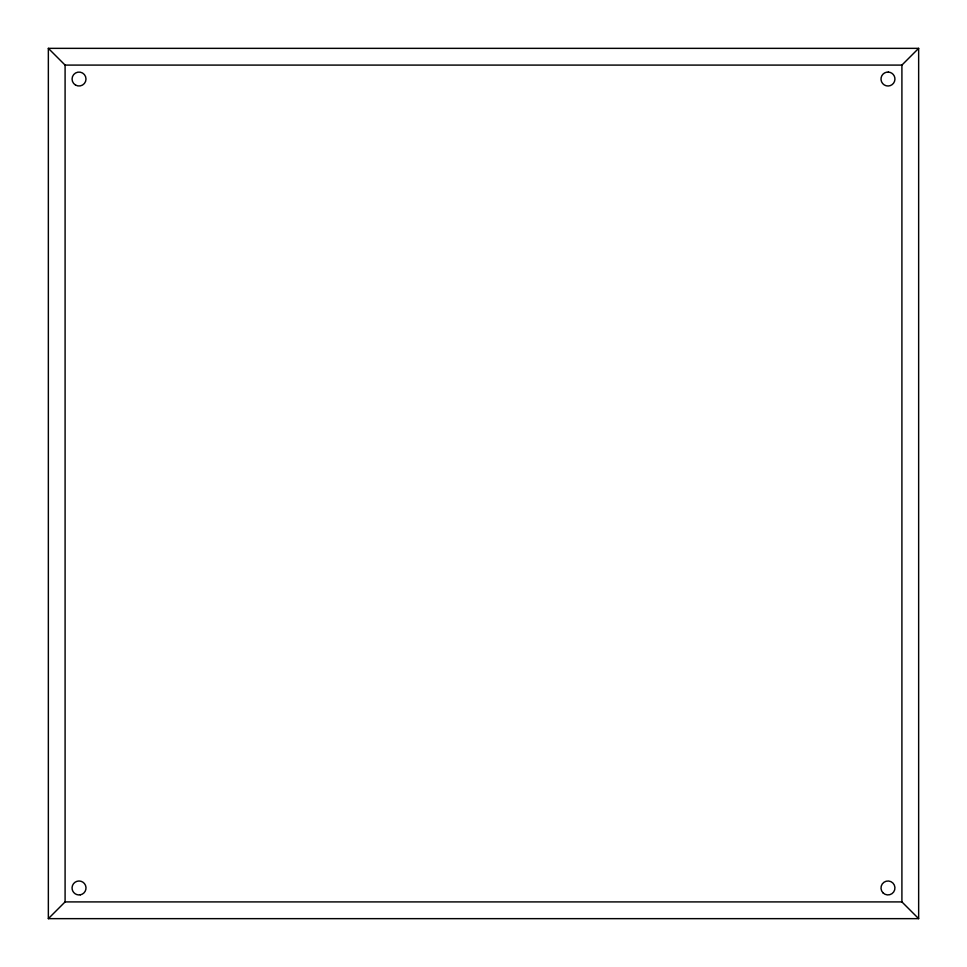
<?xml version="1.0" encoding="UTF-8"?>
<svg xmlns="http://www.w3.org/2000/svg" width="967" height="967" viewBox="0 0 967 967"><rect width="100%" height="100%" fill="white"/><g stroke="black" fill="none" stroke-linecap="round" stroke-linejoin="round"><path stroke-width="1.45" d="M48.35 918.65L65.091 901.909L901.909 901.909L918.65 918.65L918.65 48.35L48.35 48.35L48.35 918.65L918.65 918.65M48.35 48.35L65.091 65.091L901.909 65.091L918.65 48.35M901.909 65.091L901.909 901.909M65.091 65.091L65.091 901.909M888.371 72.078L886.558 72.199A6.974 6.974 0 0 0 881.046 79.838A6.974 6.974 0 0 0 888.165 86.003A6.974 6.974 0 0 0 894.922 79.439L894.801 77.626A6.974 6.974 0 0 0 888.371 72.078M80.309 894.826L78.496 894.922A6.974 6.974 0 0 1 72.174 889.253L72.078 887.428A6.974 6.974 0 0 1 78.968 880.997A6.974 6.974 0 0 1 85.978 887.283A6.974 6.974 0 0 1 80.309 894.826M883.04 892.892A6.974 6.974 0 0 0 894.705 889.773A6.974 6.974 0 0 0 886.159 881.227A6.974 6.974 0 0 0 883.04 892.892M75.547 85.072A6.974 6.974 0 0 0 86.003 79.028A6.974 6.974 0 0 0 75.547 72.996A6.974 6.974 0 0 0 75.547 85.072"/></g></svg>
